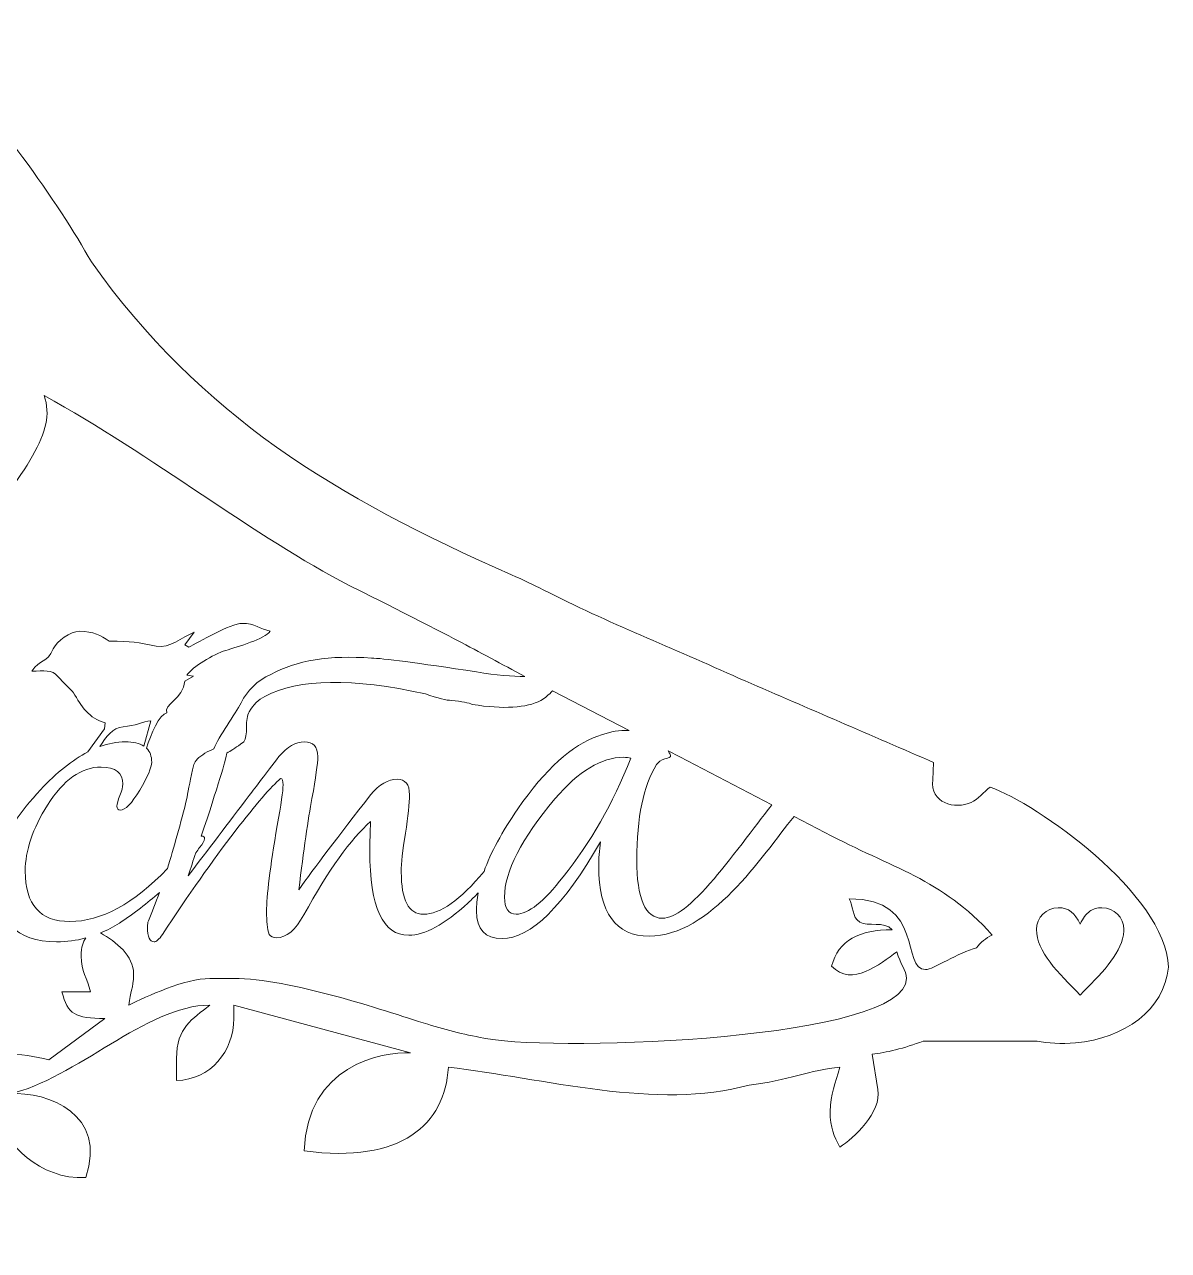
# Model space of a CAD drawing. Header units: millimetres. Extents: x -1234 to 1259, y 230 to 2117.
# Drawn here: x -439.3 to -252, y 1793.5 to 1994.2 of the extents above; entities that cross this region are included whole.
import ezdxf

# ---------------------------------------------------------------- set-up
doc = ezdxf.new("R2010")
doc.units = ezdxf.units.MM
doc.header["$MEASUREMENT"] = 0
doc.layers.add('layer 1', color=7, linetype='Continuous')

msp = doc.modelspace()

# ---------------------------------------------------------------- linework, layer by layer
at = {"layer": 'layer 1', "color": 250, "lineweight": 9}
for points, knots in [([(-252.0482, 1839.896), (-252.6103, 1852.085), (-273.6082, 1866.5802), (-281.2161, 1869.3586), (-281.2161, 1869.3586), (-282.241, 1868.5924), (-283.2905, 1867.3599), (-284.3472, 1866.86), (-284.3472, 1866.86), (-286.9778, 1865.6116), (-291.1291, 1866.7525), (-290.6151, 1870.5625), (-290.6151, 1870.5625), (-290.6151, 1870.5625), (-290.5022, 1873.4056), (-290.5022, 1873.4056), (-290.5022, 1873.4056), (-290.5022, 1873.4056), (-291.3601, 1873.7703), (-291.3601, 1873.7703), (-291.3601, 1873.7703), (-301.6831, 1878.2468), (-311.9852, 1882.6952), (-322.3117, 1887.154), (-322.3117, 1887.154), (-333.1387, 1892.0479), (-343.7939, 1896.2767), (-354.3949, 1901.64), (-354.3949, 1901.64), (-356.0692, 1902.4879), (-357.6194, 1903.2549), (-359.604, 1904.1279), (-359.604, 1904.1279), (-388.4843, 1916.8462), (-410.3581, 1930.093), (-428.3753, 1955.3271), (-428.3753, 1955.3271), (-433.6399, 1964.7707), (-444.8264, 1980.7304), (-452.8627, 1987.5544), (-452.8627, 1987.5544), (-457.3777, 1991.0838), (-464.773, 1993.9184), (-471.5598, 1994.2007)], [0, 0, 0, 0, 0.08333333, 0.08333333, 0.08333333, 0.08333333, 0.16666667, 0.16666667, 0.16666667, 0.16666667, 0.25, 0.25, 0.25, 0.25, 0.33333333, 0.33333333, 0.33333333, 0.33333333, 0.41666667, 0.41666667, 0.41666667, 0.41666667, 0.5, 0.5, 0.5, 0.5, 0.58333333, 0.58333333, 0.58333333, 0.58333333, 0.66666667, 0.66666667, 0.66666667, 0.66666667, 0.75, 0.75, 0.75, 0.75, 0.83333333, 0.83333333, 0.83333333, 0.83333333, 1, 1, 1, 1]), ([(-436.0897, 1933.4554), (-435.5923, 1931.9658), (-435.5049, 1930.3056), (-435.841, 1928.8219), (-435.841, 1928.8219), (-437.2489, 1922.5919), (-444.8759, 1913.1965), (-456.2655, 1901.7786), (-456.2655, 1901.7786), (-463.5454, 1894.4796), (-472.094, 1887.8969), (-481.8339, 1881.9527), (-481.8339, 1881.9527), (-483.3682, 1879.5588), (-484.9233, 1876.6527), (-486.5011, 1873.2386), (-486.5011, 1873.2386), (-488.0806, 1869.8231), (-489.3205, 1866.5632), (-490.2222, 1863.459), (-490.2222, 1863.459), (-487.9681, 1867.4505), (-485.2173, 1871.265), (-481.9701, 1874.902), (-481.9701, 1874.902), (-477.6409, 1879.7799), (-473.8072, 1882.2198), (-470.4699, 1882.2198), (-470.4699, 1882.2198), (-467.7647, 1882.2198), (-466.4119, 1880.3127), (-466.4119, 1876.4992), (-466.4119, 1876.4992), (-466.4119, 1874.3356), (-466.6843, 1872.0581), (-467.2288, 1869.6636), (-467.2288, 1869.6636), (-467.089, 1869.856), (-466.9489, 1870.0502), (-466.8042, 1870.2451), (-466.8042, 1870.2451), (-462.4767, 1876.0991), (-458.012, 1879.0254), (-453.4121, 1879.0254), (-453.4121, 1879.0254), (-452.5097, 1879.0254), (-451.7201, 1878.6274), (-451.0437, 1877.829), (-451.0437, 1877.829), (-450.3673, 1877.0302), (-450.0288, 1876.1883), (-450.0288, 1875.3021), (-450.0288, 1875.3021), (-450.0288, 1872.552), (-452.1485, 1869.2249), (-456.3872, 1865.3226), (-456.3872, 1865.3226), (-460.1756, 1861.8618), (-463.6477, 1859.5557), (-466.8042, 1858.4021), (-466.8042, 1858.4021), (-467.4361, 1856.1858), (-467.752, 1854.3222), (-467.752, 1852.8141), (-467.752, 1852.8141), (-467.752, 1849.1772), (-466.0826, 1847.3589), (-462.7456, 1847.3589), (-462.7456, 1847.3589), (-459.5883, 1847.3589), (-456.026, 1848.6451), (-452.0586, 1851.2187), (-452.0586, 1851.2187), (-448.6863, 1853.3989), (-445.7961, 1855.8809), (-443.3856, 1858.6635), (-443.3856, 1858.6635), (-442.3406, 1861.8678), (-440.1133, 1865.2837), (-436.702, 1868.915), (-436.702, 1868.915), (-434.0372, 1871.7521), (-431.4587, 1873.8206), (-428.9643, 1875.1196)], [0, 0, 0, 0, 0.04545455, 0.04545455, 0.04545455, 0.04545455, 0.09090909, 0.09090909, 0.09090909, 0.09090909, 0.13636364, 0.13636364, 0.13636364, 0.13636364, 0.18181818, 0.18181818, 0.18181818, 0.18181818, 0.22727273, 0.22727273, 0.22727273, 0.22727273, 0.27272727, 0.27272727, 0.27272727, 0.27272727, 0.31818182, 0.31818182, 0.31818182, 0.31818182, 0.36363636, 0.36363636, 0.36363636, 0.36363636, 0.40909091, 0.40909091, 0.40909091, 0.40909091, 0.45454545, 0.45454545, 0.45454545, 0.45454545, 0.5, 0.5, 0.5, 0.5, 0.54545455, 0.54545455, 0.54545455, 0.54545455, 0.59090909, 0.59090909, 0.59090909, 0.59090909, 0.63636364, 0.63636364, 0.63636364, 0.63636364, 0.68181818, 0.68181818, 0.68181818, 0.68181818, 0.72727273, 0.72727273, 0.72727273, 0.72727273, 0.77272727, 0.77272727, 0.77272727, 0.77272727, 0.81818182, 0.81818182, 0.81818182, 0.81818182, 0.86363636, 0.86363636, 0.86363636, 0.86363636, 0.90909091, 0.90909091, 0.90909091, 0.90909091, 1, 1, 1, 1]), ([(-357.4043, 1887.4809), (-361.1867, 1889.4845), (-364.8339, 1891.4507), (-368.4592, 1893.378), (-368.4592, 1893.378), (-371.1361, 1894.7357), (-383.3435, 1901.0227), (-386.1523, 1902.3425), (-386.1523, 1902.3425), (-401.3961, 1910.2769), (-418.4984, 1923.6985), (-436.0897, 1933.4554)], [0, 0, 0, 0, 0.25, 0.25, 0.25, 0.25, 0.5, 0.5, 0.5, 0.5, 1, 1, 1, 1]), ([(-428.9643, 1875.1196), (-428.9643, 1875.1196), (-426.2103, 1878.9178), (-426.2103, 1878.9178), (-426.2103, 1878.9178), (-426.2103, 1878.9178), (-426.1017, 1879.8949), (-426.1017, 1879.8949), (-426.1017, 1879.8949), (-428.8062, 1880.5242), (-430.0263, 1882.714), (-431.3041, 1884.7799), (-431.3041, 1884.7799), (-431.6585, 1885.3513), (-433.0071, 1886.4451), (-433.8416, 1887.449), (-433.8416, 1887.449), (-434.842, 1888.6522), (-436.1293, 1888.3546), (-438.1415, 1888.3546), (-438.1415, 1888.3546), (-436.7862, 1890.3771), (-435.651, 1889.5383), (-434.6085, 1891.9807), (-434.6085, 1891.9807), (-434.0365, 1893.3193), (-431.8174, 1894.8616), (-430.3319, 1894.8616), (-430.3319, 1894.8616), (-427.9579, 1894.8616), (-426.8598, 1894.1785), (-425.4515, 1893.2361), (-425.4515, 1893.2361), (-421.7371, 1893.2361), (-420.8559, 1893.0621), (-417.7757, 1892.4345), (-417.7757, 1892.4345), (-415.5637, 1891.9835), (-413.5441, 1893.9316), (-411.5553, 1894.6986), (-411.5553, 1894.6986), (-411.5553, 1894.6986), (-413.07, 1892.6344), (-413.07, 1892.6344), (-413.07, 1892.6344), (-413.07, 1892.6344), (-412.4358, 1892.2605), (-412.4358, 1892.2605), (-412.4358, 1892.2605), (-410.8555, 1893.0964), (-405.6295, 1896.1638), (-403.6509, 1896.1638), (-403.6509, 1896.1638), (-401.6833, 1896.1638), (-400.691, 1895.2356), (-399.0949, 1894.8616), (-399.0949, 1894.8616), (-399.9998, 1893.6267), (-404.3736, 1892.3471), (-406.3809, 1891.7362), (-406.3809, 1891.7362), (-408.4493, 1891.1062), (-411.7629, 1889.0671), (-412.7609, 1887.7044), (-412.7609, 1887.7044), (-412.7609, 1887.7044), (-411.6578, 1887.5463), (-411.6578, 1887.5463), (-411.6578, 1887.5463), (-411.6578, 1887.5463), (-413.086, 1886.7274), (-413.086, 1886.7274), (-413.086, 1886.7274), (-413.3315, 1883.7891), (-416.5878, 1882.9096), (-416.0147, 1881.5215), (-416.0147, 1881.5215), (-417.2398, 1881.3888), (-418.6898, 1877.9694), (-419.3404, 1875.717)], [0, 0, 0, 0, 0.04761905, 0.04761905, 0.04761905, 0.04761905, 0.0952381, 0.0952381, 0.0952381, 0.0952381, 0.14285714, 0.14285714, 0.14285714, 0.14285714, 0.19047619, 0.19047619, 0.19047619, 0.19047619, 0.23809524, 0.23809524, 0.23809524, 0.23809524, 0.28571429, 0.28571429, 0.28571429, 0.28571429, 0.33333333, 0.33333333, 0.33333333, 0.33333333, 0.38095238, 0.38095238, 0.38095238, 0.38095238, 0.42857143, 0.42857143, 0.42857143, 0.42857143, 0.47619048, 0.47619048, 0.47619048, 0.47619048, 0.52380952, 0.52380952, 0.52380952, 0.52380952, 0.57142857, 0.57142857, 0.57142857, 0.57142857, 0.61904762, 0.61904762, 0.61904762, 0.61904762, 0.66666667, 0.66666667, 0.66666667, 0.66666667, 0.71428571, 0.71428571, 0.71428571, 0.71428571, 0.76190476, 0.76190476, 0.76190476, 0.76190476, 0.80952381, 0.80952381, 0.80952381, 0.80952381, 0.85714286, 0.85714286, 0.85714286, 0.85714286, 0.9047619, 0.9047619, 0.9047619, 0.9047619, 1, 1, 1, 1]), ([(-408.3308, 1875.6053), (-407.5157, 1877.6468), (-404.8717, 1881.3326), (-403.8359, 1883.1516), (-403.8359, 1883.1516), (-402.8875, 1885.1914), (-401.2758, 1886.7422), (-399.0001, 1887.8084), (-399.0001, 1887.8084), (-394.8304, 1890.1139), (-389.333, 1891.0011), (-382.5083, 1890.4694), (-382.5083, 1890.4694), (-380.8028, 1890.4694), (-375.0681, 1889.7159), (-365.3044, 1888.2068), (-365.3044, 1888.2068), (-362.0764, 1887.6807), (-359.4416, 1887.4374), (-357.4043, 1887.4809)], [0, 0, 0, 0, 0.16666667, 0.16666667, 0.16666667, 0.16666667, 0.33333333, 0.33333333, 0.33333333, 0.33333333, 0.5, 0.5, 0.5, 0.5, 0.66666667, 0.66666667, 0.66666667, 0.66666667, 1, 1, 1, 1]), ([(-352.8808, 1885.1192), (-353.5003, 1884.4665), (-354.1345, 1883.9437), (-354.783, 1883.5513), (-354.783, 1883.5513), (-357.1532, 1882.3089), (-360.897, 1882.0854), (-366.0162, 1882.8852), (-366.0162, 1882.8852), (-366.5839, 1883.1516), (-367.7216, 1883.3723), (-369.4271, 1883.5513), (-369.4271, 1883.5513), (-370.1866, 1883.5513), (-371.608, 1883.9051), (-373.6934, 1884.6151), (-373.6934, 1884.6151), (-385.6373, 1887.276), (-394.4041, 1887.1423), (-399.9963, 1884.2153), (-399.9963, 1884.2153), (-401.0391, 1883.6826), (-401.8917, 1882.8417), (-402.5546, 1881.687), (-402.5546, 1881.687), (-402.8412, 1881.0655), (-402.9823, 1880.2228), (-402.9823, 1879.1591), (-402.9823, 1879.1591), (-402.9823, 1878.0946), (-403.1242, 1877.2955), (-403.4082, 1876.7631), (-403.4082, 1876.7631), (-403.4082, 1876.7631), (-403.9771, 1876.3648), (-403.9771, 1876.3648), (-403.9771, 1876.3648), (-404.8643, 1875.7422), (-405.5994, 1875.2674), (-406.2036, 1874.9222)], [0, 0, 0, 0, 0.09090909, 0.09090909, 0.09090909, 0.09090909, 0.18181818, 0.18181818, 0.18181818, 0.18181818, 0.27272727, 0.27272727, 0.27272727, 0.27272727, 0.36363636, 0.36363636, 0.36363636, 0.36363636, 0.45454545, 0.45454545, 0.45454545, 0.45454545, 0.54545455, 0.54545455, 0.54545455, 0.54545455, 0.63636364, 0.63636364, 0.63636364, 0.63636364, 0.72727273, 0.72727273, 0.72727273, 0.72727273, 0.81818182, 0.81818182, 0.81818182, 0.81818182, 1, 1, 1, 1]), ([(-426.9914, 1875.994), (-426.0228, 1877.5477), (-424.8703, 1879.1205), (-423.1822, 1879.2373), (-423.1822, 1879.2373), (-421.1431, 1879.3774), (-420.0426, 1880.1019), (-418.6176, 1880.2204), (-418.6176, 1880.2204), (-418.6176, 1880.2204), (-419.8006, 1876.0807), (-419.8006, 1876.0807)], [0, 0, 0, 0, 0.25, 0.25, 0.25, 0.25, 0.5, 0.5, 0.5, 0.5, 1, 1, 1, 1]), ([(-406.2036, 1874.9222), (-406.3168, 1873.9182), (-407.7082, 1869.388), (-410.3765, 1861.3291), (-410.3765, 1861.3291), (-410.0253, 1861.3266), (-409.8491, 1861.1939), (-409.8491, 1860.9311), (-409.8491, 1860.9311), (-409.8491, 1860.5756), (-410.1204, 1860.0884), (-410.6606, 1859.4665), (-410.6606, 1859.4665), (-410.863, 1859.1768), (-411.0713, 1858.8867), (-411.2839, 1858.5995), (-411.2839, 1858.5995), (-411.684, 1857.4013), (-412.1064, 1856.1387), (-412.555, 1854.8097), (-412.555, 1854.8097), (-409.3078, 1859.0682), (-405.9709, 1863.459), (-402.5419, 1867.9832), (-402.5419, 1867.9832), (-401.4597, 1869.4021), (-399.8374, 1871.5321), (-397.6724, 1874.3692), (-397.6724, 1874.3692), (-396.3197, 1875.9657), (-394.9216, 1876.7631), (-393.4794, 1876.7631), (-393.4794, 1876.7631), (-392.0367, 1876.7631), (-391.314, 1875.9657), (-391.314, 1874.3692), (-391.314, 1874.3692), (-391.314, 1873.2156), (-391.6299, 1870.9321), (-392.2617, 1867.5163), (-392.2617, 1867.5163), (-392.8928, 1864.1025), (-393.6145, 1859.1121), (-394.4253, 1852.5488), (-394.4253, 1852.5488), (-391.9005, 1856.0966), (-387.977, 1861.2855), (-382.6555, 1868.1152), (-382.6555, 1868.1152), (-381.2128, 1869.8022), (-379.7702, 1870.6449), (-378.3276, 1870.6449), (-378.3276, 1870.6449), (-376.9734, 1870.6449), (-376.2978, 1869.8022), (-376.2978, 1868.1152), (-376.2978, 1868.1152), (-376.2978, 1866.6963), (-376.5231, 1864.5889), (-376.9734, 1861.7953), (-376.9734, 1861.7953), (-377.4255, 1859.001), (-377.6487, 1856.8958), (-377.6487, 1855.4758), (-377.6487, 1855.4758), (-377.6487, 1850.8625), (-376.4315, 1848.5563), (-373.9966, 1848.5563), (-373.9966, 1848.5563), (-371.2907, 1848.5563), (-367.9894, 1850.8826), (-364.0995, 1855.5345), (-364.0995, 1855.5345), (-362.9965, 1858.6405), (-361.1541, 1862.0567), (-358.5745, 1865.7864), (-358.5745, 1865.7864), (-354.0649, 1872.3058), (-349.691, 1876.2756), (-345.4512, 1877.6956), (-345.4512, 1877.6956), (-343.9181, 1878.3157), (-342.4302, 1878.6274), (-340.9868, 1878.6274), (-340.9868, 1878.6274), (-340.776, 1878.6274), (-340.5683, 1878.6221), (-340.3642, 1878.6129)], [0, 0, 0, 0, 0.04347826, 0.04347826, 0.04347826, 0.04347826, 0.08695652, 0.08695652, 0.08695652, 0.08695652, 0.13043478, 0.13043478, 0.13043478, 0.13043478, 0.17391304, 0.17391304, 0.17391304, 0.17391304, 0.2173913, 0.2173913, 0.2173913, 0.2173913, 0.26086957, 0.26086957, 0.26086957, 0.26086957, 0.30434783, 0.30434783, 0.30434783, 0.30434783, 0.34782609, 0.34782609, 0.34782609, 0.34782609, 0.39130435, 0.39130435, 0.39130435, 0.39130435, 0.43478261, 0.43478261, 0.43478261, 0.43478261, 0.47826087, 0.47826087, 0.47826087, 0.47826087, 0.52173913, 0.52173913, 0.52173913, 0.52173913, 0.56521739, 0.56521739, 0.56521739, 0.56521739, 0.60869565, 0.60869565, 0.60869565, 0.60869565, 0.65217391, 0.65217391, 0.65217391, 0.65217391, 0.69565217, 0.69565217, 0.69565217, 0.69565217, 0.73913043, 0.73913043, 0.73913043, 0.73913043, 0.7826087, 0.7826087, 0.7826087, 0.7826087, 0.82608696, 0.82608696, 0.82608696, 0.82608696, 0.86956522, 0.86956522, 0.86956522, 0.86956522, 0.91304348, 0.91304348, 0.91304348, 0.91304348, 1, 1, 1, 1]), ([(-426.99, 1875.994), (-425.5767, 1876.5077), (-424.1921, 1876.7631), (-422.8369, 1876.7631), (-422.8369, 1876.7631), (-421.528, 1876.7631), (-420.5173, 1876.5371), (-419.8006, 1876.0807)], [0, 0, 0, 0, 0.33333333, 0.33333333, 0.33333333, 0.33333333, 1, 1, 1, 1]), ([(-419.3404, 1875.717), (-418.785, 1875.1701), (-418.5059, 1874.4106), (-418.5059, 1873.4374), (-418.5059, 1873.4374), (-418.5059, 1872.552), (-419.1621, 1871.022), (-420.4685, 1868.8478), (-420.4685, 1868.8478), (-421.776, 1866.675), (-422.8369, 1865.5879), (-423.6477, 1865.5879), (-423.6477, 1865.5879), (-424.0082, 1865.5879), (-424.1879, 1865.809), (-424.1879, 1866.2534), (-424.1879, 1866.2534), (-424.1879, 1866.6078), (-424.0315, 1867.1851), (-423.7156, 1867.9832), (-423.7156, 1867.9832), (-423.3997, 1868.7806), (-423.242, 1869.4021), (-423.242, 1869.845), (-423.242, 1869.845), (-423.242, 1871.7086), (-424.4147, 1872.6394), (-426.7597, 1872.6394), (-426.7597, 1872.6394), (-430.0051, 1872.6394), (-432.9374, 1870.555), (-435.5537, 1866.386), (-435.5537, 1866.386), (-437.9883, 1862.5718), (-439.2059, 1858.9794), (-439.2059, 1855.6085), (-439.2059, 1855.6085), (-439.2059, 1850.109), (-436.771, 1847.3589), (-431.9016, 1847.3589), (-431.9016, 1847.3589), (-426.7696, 1847.3589), (-421.4509, 1850.2466), (-415.9408, 1856.0185), (-415.9408, 1856.0185), (-414.8689, 1859.4188), (-413.785, 1863.3179), (-412.6905, 1867.7161), (-412.6905, 1867.7161), (-412.509, 1868.9585), (-412.1485, 1870.7323), (-411.6065, 1873.0384), (-411.6065, 1873.0384), (-411.4275, 1873.6603), (-410.8177, 1874.2819), (-409.7808, 1874.902), (-409.7808, 1874.902), (-409.2565, 1875.2154), (-408.7737, 1875.45), (-408.3308, 1875.6046)], [0, 0, 0, 0, 0.0625, 0.0625, 0.0625, 0.0625, 0.125, 0.125, 0.125, 0.125, 0.1875, 0.1875, 0.1875, 0.1875, 0.25, 0.25, 0.25, 0.25, 0.3125, 0.3125, 0.3125, 0.3125, 0.375, 0.375, 0.375, 0.375, 0.4375, 0.4375, 0.4375, 0.4375, 0.5, 0.5, 0.5, 0.5, 0.5625, 0.5625, 0.5625, 0.5625, 0.625, 0.625, 0.625, 0.625, 0.6875, 0.6875, 0.6875, 0.6875, 0.75, 0.75, 0.75, 0.75, 0.8125, 0.8125, 0.8125, 0.8125, 0.875, 0.875, 0.875, 0.875, 1, 1, 1, 1]), ([(-333.9343, 1875.271), (-333.6747, 1874.8433), (-333.5463, 1874.5433), (-333.5463, 1874.3692), (-333.5463, 1874.3692), (-333.5463, 1874.2819), (-333.8622, 1874.1474), (-334.4933, 1873.9702), (-334.4933, 1873.9702), (-335.1258, 1873.793), (-335.5744, 1873.482), (-335.8457, 1873.0384), (-335.8457, 1873.0384), (-338.011, 1869.5787), (-339.0932, 1864.3891), (-339.0932, 1857.4713), (-339.0932, 1857.4713), (-339.0932, 1851.0843), (-337.6958, 1847.8916), (-334.899, 1847.8916), (-334.899, 1847.8916), (-332.9145, 1847.8916), (-330.0964, 1850.0425), (-326.4428, 1854.3441), (-326.4428, 1854.3441), (-323.3981, 1857.9309), (-318.6326, 1864.4018), (-316.9731, 1866.4575)], [0, 0, 0, 0, 0.125, 0.125, 0.125, 0.125, 0.25, 0.25, 0.25, 0.25, 0.375, 0.375, 0.375, 0.375, 0.5, 0.5, 0.5, 0.5, 0.625, 0.625, 0.625, 0.625, 0.75, 0.75, 0.75, 0.75, 1, 1, 1, 1]), ([(-316.9731, 1866.4575), (-316.9731, 1866.4575), (-332.0608, 1874.2971), (-332.0608, 1874.2971), (-332.0608, 1874.2971), (-332.0608, 1874.2971), (-333.9343, 1875.271), (-333.9343, 1875.271)], [0, 0, 0, 0, 0.33333333, 0.33333333, 0.33333333, 0.33333333, 1, 1, 1, 1]), ([(-340.0391, 1874.1029), (-340.4014, 1874.192), (-340.8078, 1874.2359), (-341.2582, 1874.2359), (-341.2582, 1874.2359), (-344.8658, 1874.2359), (-348.6089, 1871.975), (-352.4868, 1867.4505), (-352.4868, 1867.4505), (-357.9891, 1860.8865), (-360.7388, 1855.5193), (-360.7388, 1851.3496), (-360.7388, 1851.3496), (-360.7388, 1849.4888), (-360.1088, 1848.5563), (-358.8452, 1848.5563), (-358.8452, 1848.5563), (-356.8617, 1848.5563), (-354.2898, 1850.5961), (-351.1333, 1854.6767), (-351.1333, 1854.6767), (-346.7149, 1860.1765), (-343.0167, 1866.6524), (-340.0391, 1874.1029)], [0, 0, 0, 0, 0.14285714, 0.14285714, 0.14285714, 0.14285714, 0.28571429, 0.28571429, 0.28571429, 0.28571429, 0.42857143, 0.42857143, 0.42857143, 0.42857143, 0.57142857, 0.57142857, 0.57142857, 0.57142857, 0.71428571, 0.71428571, 0.71428571, 0.71428571, 1, 1, 1, 1]), ([(-313.3507, 1864.5436), (-318.7133, 1857.9029), (-327.0241, 1844.9629), (-337.064, 1844.9629), (-337.064, 1844.9629), (-342.5653, 1844.9629), (-345.3161, 1848.7788), (-345.3161, 1856.4065), (-345.3161, 1856.4065), (-345.3161, 1857.6486), (-345.2263, 1858.9794), (-345.0455, 1860.3983), (-345.0455, 1860.3983), (-351.0898, 1849.8426), (-356.4548, 1844.5645), (-361.1449, 1844.5645), (-361.1449, 1844.5645), (-363.94, 1844.5645), (-365.3387, 1846.0726), (-365.3387, 1849.0887), (-365.3387, 1849.0887), (-365.3387, 1850.0297), (-365.2446, 1851.011), (-365.0575, 1852.032), (-365.0575, 1852.032), (-365.5917, 1851.4851), (-366.1361, 1850.9474), (-366.6915, 1850.4189), (-366.6915, 1850.4189), (-370.5704, 1846.8717), (-373.8169, 1845.0973), (-376.4315, 1845.0973), (-376.4315, 1845.0973), (-380.6727, 1845.0973), (-382.7906, 1849.7099), (-382.7906, 1858.9355), (-382.7906, 1858.9355), (-382.7906, 1860.3538), (-382.746, 1861.951), (-382.6555, 1863.7254), (-382.6555, 1863.7254), (-385.9026, 1860.8865), (-389.5558, 1855.7857), (-393.6145, 1848.4226), (-393.6145, 1848.4226), (-394.9673, 1845.9399), (-396.4552, 1844.699), (-398.0775, 1844.699), (-398.0775, 1844.699), (-398.6209, 1844.699), (-399.0252, 1844.8755), (-399.2965, 1845.23), (-399.2965, 1845.23), (-399.5672, 1846.2056), (-399.7023, 1847.4487), (-399.7023, 1848.9561), (-399.7023, 1848.9561), (-399.7023, 1851.5286), (-399.1151, 1856.2293), (-397.9438, 1863.0589), (-397.9438, 1863.0589), (-397.312, 1866.519), (-396.996, 1868.736), (-396.996, 1869.7124), (-396.996, 1869.7124), (-396.996, 1870.4224), (-397.1315, 1870.7761), (-397.4018, 1870.7761), (-397.4018, 1870.7761), (-398.936, 1869.446), (-401.4162, 1866.5632), (-404.8431, 1862.1282), (-404.8431, 1862.1282), (-408.5409, 1857.3383), (-412.509, 1851.7058), (-416.7484, 1845.23), (-416.7484, 1845.23), (-417.2886, 1844.4319), (-417.7407, 1844.0328), (-418.1012, 1844.0328), (-418.1012, 1844.0328), (-418.8228, 1844.0328), (-419.183, 1844.8316), (-419.183, 1846.4274), (-419.183, 1846.4274), (-419.183, 1846.8717), (-419.1387, 1847.2255), (-419.0478, 1847.4919), (-419.0478, 1847.4919), (-418.4496, 1848.8736), (-417.8482, 1850.4171), (-417.2422, 1852.1236), (-417.2422, 1852.1236), (-419.1975, 1850.3725), (-421.3777, 1848.6964), (-423.7828, 1847.0928), (-423.7828, 1847.0928), (-424.7978, 1846.455), (-425.8329, 1845.9166), (-426.8839, 1845.4769)], [0, 0, 0, 0, 0.03846154, 0.03846154, 0.03846154, 0.03846154, 0.07692308, 0.07692308, 0.07692308, 0.07692308, 0.11538462, 0.11538462, 0.11538462, 0.11538462, 0.15384615, 0.15384615, 0.15384615, 0.15384615, 0.19230769, 0.19230769, 0.19230769, 0.19230769, 0.23076923, 0.23076923, 0.23076923, 0.23076923, 0.26923077, 0.26923077, 0.26923077, 0.26923077, 0.30769231, 0.30769231, 0.30769231, 0.30769231, 0.34615385, 0.34615385, 0.34615385, 0.34615385, 0.38461538, 0.38461538, 0.38461538, 0.38461538, 0.42307692, 0.42307692, 0.42307692, 0.42307692, 0.46153846, 0.46153846, 0.46153846, 0.46153846, 0.5, 0.5, 0.5, 0.5, 0.53846154, 0.53846154, 0.53846154, 0.53846154, 0.57692308, 0.57692308, 0.57692308, 0.57692308, 0.61538462, 0.61538462, 0.61538462, 0.61538462, 0.65384615, 0.65384615, 0.65384615, 0.65384615, 0.69230769, 0.69230769, 0.69230769, 0.69230769, 0.73076923, 0.73076923, 0.73076923, 0.73076923, 0.76923077, 0.76923077, 0.76923077, 0.76923077, 0.80769231, 0.80769231, 0.80769231, 0.80769231, 0.84615385, 0.84615385, 0.84615385, 0.84615385, 0.88461538, 0.88461538, 0.88461538, 0.88461538, 0.92307692, 0.92307692, 0.92307692, 0.92307692, 1, 1, 1, 1]), ([(-280.9034, 1845.1443), (-289.2556, 1854.382), (-297.2876, 1856.1136), (-308.2902, 1861.9138), (-308.2902, 1861.9138), (-308.2902, 1861.9138), (-313.3507, 1864.5436), (-313.3507, 1864.5436)], [0, 0, 0, 0, 0.33333333, 0.33333333, 0.33333333, 0.33333333, 1, 1, 1, 1]), ([(-429.2877, 1844.6569), (-430.8438, 1844.2401), (-432.4368, 1844.0328), (-434.0648, 1844.0328), (-434.0648, 1844.0328), (-440.7391, 1844.0328), (-444.0761, 1847.5361), (-444.0761, 1854.544), (-444.0761, 1854.544), (-444.0761, 1854.7195), (-444.0729, 1854.896), (-444.0637, 1855.0732), (-444.0637, 1855.0732), (-446.0104, 1853.0175), (-448.404, 1851.0666), (-451.246, 1849.2217), (-451.246, 1849.2217), (-455.8134, 1846.2566), (-460.0118, 1844.7067), (-463.8376, 1844.573)], [0, 0, 0, 0, 0.16666667, 0.16666667, 0.16666667, 0.16666667, 0.33333333, 0.33333333, 0.33333333, 0.33333333, 0.5, 0.5, 0.5, 0.5, 0.66666667, 0.66666667, 0.66666667, 0.66666667, 1, 1, 1, 1]), ([(-426.8839, 1845.4769), (-424.2678, 1843.9999), (-421.4725, 1841.7794), (-421.4725, 1838.7505), (-421.4725, 1838.7505), (-421.4725, 1836.2488), (-422.0498, 1835.9403), (-422.2546, 1833.6685), (-422.2546, 1833.6685), (-419.3779, 1835.0849), (-413.0389, 1838.0257), (-408.9742, 1838.0257), (-408.9742, 1838.0257), (-408.9742, 1838.0257), (-405.0709, 1838.0257), (-405.0709, 1838.0257), (-405.0709, 1838.0257), (-395.8888, 1838.0257), (-380.9475, 1832.956), (-373.3018, 1830.5264), (-373.3018, 1830.5264), (-370.1346, 1829.5214), (-366.8737, 1828.7502), (-363.4889, 1828.158), (-363.4889, 1828.158), (-351.5847, 1826.0811), (-294.9401, 1827.973), (-294.9401, 1838.0257), (-294.9401, 1838.0257), (-294.9401, 1839.4322), (-296.0021, 1840.3881), (-296.5019, 1842.3819), (-296.5019, 1842.3819), (-299.2963, 1840.4779), (-303.8406, 1836.4883), (-307.2031, 1840.058), (-307.2031, 1840.058), (-306.0983, 1844.2454), (-302.6216, 1846.0602), (-297.2823, 1846.0121), (-297.2823, 1846.0121), (-298.5721, 1847.5018), (-301.2345, 1846.4501), (-302.5805, 1847.2616), (-302.5805, 1847.2616), (-303.9139, 1848.0646), (-303.6029, 1849.9116), (-304.3129, 1851.0959), (-304.3129, 1851.0959), (-291.7641, 1851.0959), (-295.9649, 1839.4782), (-291.8164, 1839.4782), (-291.8164, 1839.4782), (-290.6444, 1839.4782), (-286.3721, 1842.3122), (-283.4752, 1843.048)], [0, 0, 0, 0, 0.06666667, 0.06666667, 0.06666667, 0.06666667, 0.13333333, 0.13333333, 0.13333333, 0.13333333, 0.2, 0.2, 0.2, 0.2, 0.26666667, 0.26666667, 0.26666667, 0.26666667, 0.33333333, 0.33333333, 0.33333333, 0.33333333, 0.4, 0.4, 0.4, 0.4, 0.46666667, 0.46666667, 0.46666667, 0.46666667, 0.53333333, 0.53333333, 0.53333333, 0.53333333, 0.6, 0.6, 0.6, 0.6, 0.66666667, 0.66666667, 0.66666667, 0.66666667, 0.73333333, 0.73333333, 0.73333333, 0.73333333, 0.8, 0.8, 0.8, 0.8, 0.86666667, 0.86666667, 0.86666667, 0.86666667, 1, 1, 1, 1]), ([(-266.509, 1846.9389), (-266.0336, 1847.8923), (-265.5564, 1848.5913), (-264.9447, 1849.035), (-264.9447, 1849.035), (-264.4084, 1849.4248), (-263.7692, 1849.6197), (-262.935, 1849.6197), (-262.935, 1849.6197), (-260.9614, 1849.6197), (-259.36, 1848.0193), (-259.36, 1846.0468), (-259.36, 1846.0468), (-259.36, 1845.7517), (-259.3844, 1845.4567), (-259.4314, 1845.1627), (-259.4314, 1845.1627), (-259.9497, 1841.882), (-263.229, 1838.602), (-266.509, 1835.3212), (-266.509, 1835.3212), (-270.0838, 1838.897), (-273.6588, 1842.4717), (-273.6588, 1846.0468), (-273.6588, 1846.0468), (-273.6588, 1848.0193), (-272.0567, 1849.6197), (-270.0838, 1849.6197), (-270.0838, 1849.6197), (-268.2959, 1849.6197), (-267.4019, 1848.7268), (-266.509, 1846.9389)], [0, 0, 0, 0, 0.11111111, 0.11111111, 0.11111111, 0.11111111, 0.22222222, 0.22222222, 0.22222222, 0.22222222, 0.33333333, 0.33333333, 0.33333333, 0.33333333, 0.44444444, 0.44444444, 0.44444444, 0.44444444, 0.55555556, 0.55555556, 0.55555556, 0.55555556, 0.66666667, 0.66666667, 0.66666667, 0.66666667, 0.77777778, 0.77777778, 0.77777778, 0.77777778, 1, 1, 1, 1]), ([(-463.8376, 1844.573), (-462.764, 1840.1168), (-462.6572, 1836.316), (-467.4336, 1831.7766), (-467.4336, 1831.7766), (-463.5143, 1830.2852), (-453.6809, 1827.2966), (-450.0624, 1826.697), (-450.0624, 1826.697), (-445.2053, 1825.8929), (-439.8133, 1825.8844), (-435.3571, 1824.7319), (-435.3571, 1824.7319), (-435.3571, 1824.7319), (-426.158, 1831.4925), (-426.158, 1831.4925), (-426.158, 1831.4925), (-431.0327, 1831.4925), (-432.261, 1832.1438), (-433.1885, 1835.848), (-433.1885, 1835.848), (-433.1885, 1835.848), (-428.5023, 1835.848), (-428.5023, 1835.848), (-428.5023, 1835.848), (-429.0467, 1838.0179), (-430.0642, 1839.2875), (-430.0642, 1841.6567), (-430.0642, 1841.6567), (-430.0642, 1843.2666), (-429.744, 1843.9578), (-429.2877, 1844.6555)], [0, 0, 0, 0, 0.11111111, 0.11111111, 0.11111111, 0.11111111, 0.22222222, 0.22222222, 0.22222222, 0.22222222, 0.33333333, 0.33333333, 0.33333333, 0.33333333, 0.44444444, 0.44444444, 0.44444444, 0.44444444, 0.55555556, 0.55555556, 0.55555556, 0.55555556, 0.66666667, 0.66666667, 0.66666667, 0.66666667, 0.77777778, 0.77777778, 0.77777778, 0.77777778, 1, 1, 1, 1]), ([(-252.0482, 1839.896), (-252.0482, 1839.896), (-252.0531, 1839.8571), (-252.0531, 1839.8571), (-252.0531, 1839.8571), (-252.7221, 1832.9302), (-259.3044, 1828.1966), (-267.2583, 1827.4915), (-267.2583, 1827.4915), (-269.6713, 1827.2793), (-271.7609, 1827.4059), (-273.553, 1827.7816)], [0, 0, 0, 0, 0.25, 0.25, 0.25, 0.25, 0.5, 0.5, 0.5, 0.5, 1, 1, 1, 1]), ([(-376.1106, 1825.8618), (-376.1106, 1825.8618), (-405.0709, 1833.6685), (-405.0709, 1833.6685), (-405.0709, 1833.6685), (-405.0709, 1833.6685), (-405.0709, 1831.4925), (-405.0709, 1831.4925), (-405.0709, 1831.4925), (-405.0709, 1826.1667), (-408.8289, 1821.4434), (-414.443, 1821.3266), (-414.443, 1821.3266), (-414.443, 1821.3266), (-414.443, 1824.9569), (-414.443, 1824.9569), (-414.443, 1824.9569), (-414.443, 1830.0315), (-411.8351, 1831.3588), (-408.9742, 1833.6685), (-408.9742, 1833.6685), (-419.3503, 1833.6685), (-431.0228, 1821.477), (-441.7792, 1819.1471), (-441.7792, 1819.1471), (-435.321, 1819.5571), (-425.8145, 1815.8101), (-429.2852, 1805.4281), (-429.2852, 1805.4281), (-436.9171, 1805.0772), (-442.6607, 1811.1968), (-442.9412, 1815.0566), (-442.9412, 1815.0566), (-442.6993, 1813.3696), (-445.6408, 1807.0455), (-447.1892, 1806.6203), (-447.1892, 1806.6203), (-450.9733, 1809.1082), (-449.2056, 1815.4295), (-445.686, 1816.2446), (-445.686, 1816.2446), (-451.4378, 1816.125), (-452.7283, 1813.3215), (-462.8691, 1813.3399), (-462.8691, 1813.3399), (-472.1032, 1813.3568), (-474.1836, 1811.6765), (-480.8332, 1811.1614), (-480.8332, 1811.1614), (-476.3879, 1803.4318), (-478.543, 1794.4769), (-489.7945, 1793.5012), (-489.7945, 1793.5012), (-490.9244, 1797.009), (-491.3355, 1802.627), (-483.9561, 1810.4054), (-483.9561, 1810.4054), (-488.3098, 1810.2282), (-492.458, 1809.4365), (-496.4798, 1808.2631)], [0, 0, 0, 0, 0.0625, 0.0625, 0.0625, 0.0625, 0.125, 0.125, 0.125, 0.125, 0.1875, 0.1875, 0.1875, 0.1875, 0.25, 0.25, 0.25, 0.25, 0.3125, 0.3125, 0.3125, 0.3125, 0.375, 0.375, 0.375, 0.375, 0.4375, 0.4375, 0.4375, 0.4375, 0.5, 0.5, 0.5, 0.5, 0.5625, 0.5625, 0.5625, 0.5625, 0.625, 0.625, 0.625, 0.625, 0.6875, 0.6875, 0.6875, 0.6875, 0.75, 0.75, 0.75, 0.75, 0.8125, 0.8125, 0.8125, 0.8125, 0.875, 0.875, 0.875, 0.875, 1, 1, 1, 1]), ([(-292.1942, 1827.7738), (-295.2426, 1826.6305), (-298.414, 1825.8306), (-300.5415, 1825.6619), (-300.5415, 1825.6619), (-300.5415, 1825.6619), (-299.6263, 1819.8748), (-299.6263, 1819.8748), (-299.6263, 1819.8748), (-298.9393, 1816.0914), (-303.6213, 1811.8378), (-305.8754, 1810.4355), (-305.8754, 1810.4355), (-306.7814, 1812.1916), (-307.4366, 1813.6123), (-307.4366, 1816.2446), (-307.4366, 1816.2446), (-307.4366, 1819.1623), (-306.5578, 1820.7772), (-305.8754, 1823.5043), (-305.8754, 1823.5043), (-310.5687, 1823.1414), (-314.5149, 1821.2216), (-320.7003, 1820.5866), (-320.7003, 1820.5866), (-335.5871, 1816.3217), (-354.5622, 1821.7586), (-369.922, 1823.5043), (-369.922, 1823.5043), (-369.922, 1823.5043), (-369.922, 1823.5043), (-369.922, 1823.5043), (-369.922, 1823.5043), (-370.5142, 1814.1726), (-377.5104, 1807.6783), (-393.5278, 1809.8005), (-393.5278, 1809.8005), (-393.1178, 1823.7958), (-380.8708, 1826.044), (-376.1106, 1825.8618)], [0, 0, 0, 0, 0.09090909, 0.09090909, 0.09090909, 0.09090909, 0.18181818, 0.18181818, 0.18181818, 0.18181818, 0.27272727, 0.27272727, 0.27272727, 0.27272727, 0.36363636, 0.36363636, 0.36363636, 0.36363636, 0.45454545, 0.45454545, 0.45454545, 0.45454545, 0.54545455, 0.54545455, 0.54545455, 0.54545455, 0.63636364, 0.63636364, 0.63636364, 0.63636364, 0.72727273, 0.72727273, 0.72727273, 0.72727273, 0.81818182, 0.81818182, 0.81818182, 0.81818182, 1, 1, 1, 1])]:
    msp.add_open_spline(points, degree=3, knots=knots, dxfattribs=at)
for points in [[(-340.3642, 1878.6129), (-340.3642, 1878.6129), (-352.8808, 1885.1192), (-352.8808, 1885.1192)], [(-283.4752, 1843.048), (-282.8476, 1843.9041), (-281.9756, 1844.6218), (-280.9034, 1845.1443)], [(-292.1942, 1827.7738), (-292.1942, 1827.7738), (-273.5538, 1827.7816), (-273.5538, 1827.7816)]]:
    msp.add_open_spline(points, degree=3, dxfattribs=at)

doc.saveas('drawing.dxf')
